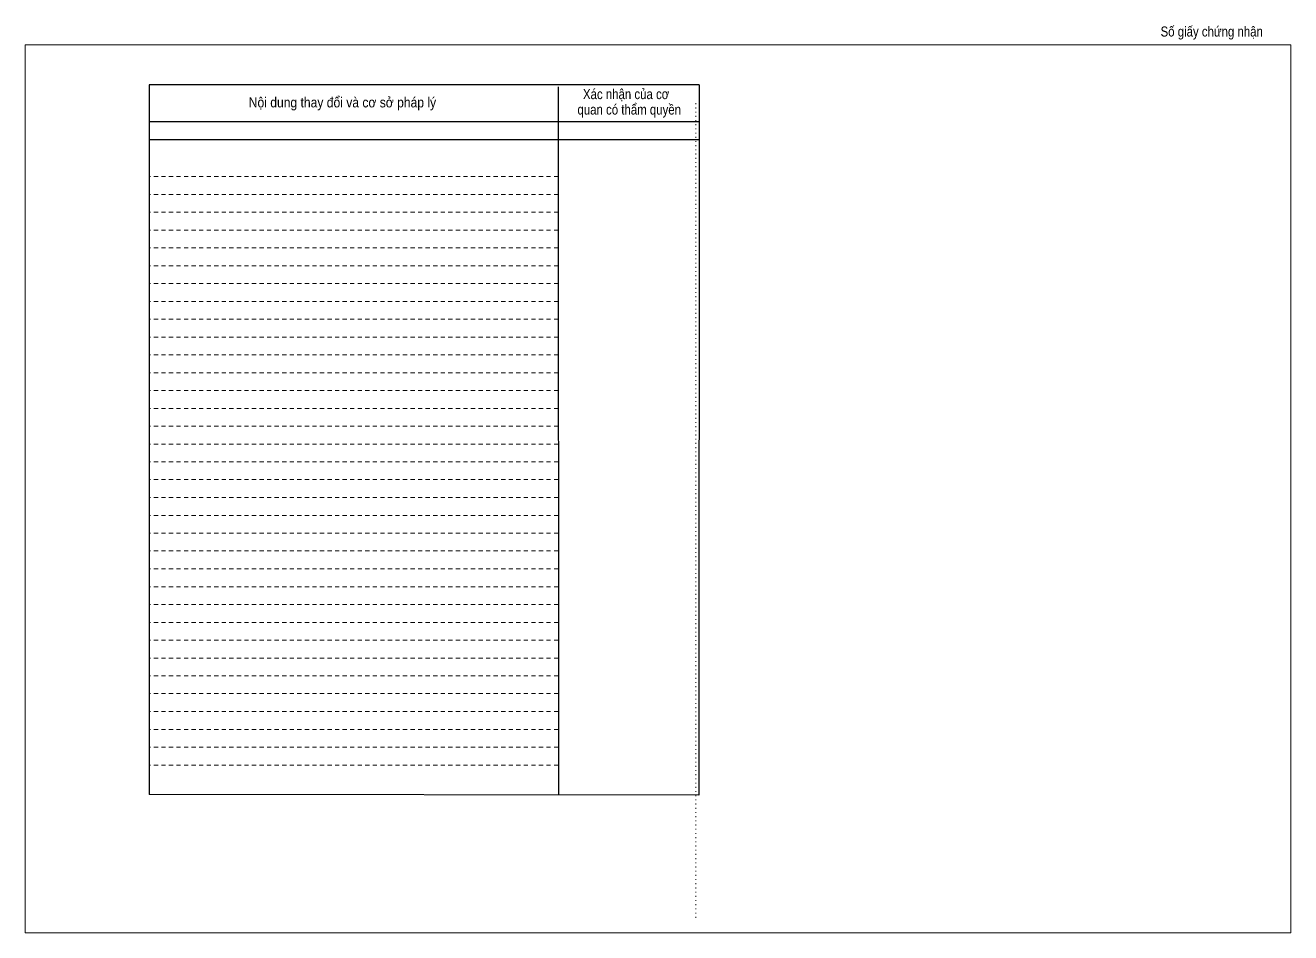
# Model space of a CAD drawing. Header units: metres. Extents: x 547798 to 549143, y 1844220 to 1844867.
# Drawn here: x 547798.3 to 548250.8, y 1844220.1 to 1844544.7 of the extents above; entities that cross this region are included whole.
import ezdxf
from ezdxf.enums import TextEntityAlignment as Align

# ---------------------------------------------------------------- set-up
doc = ezdxf.new("R2010")
doc.units = ezdxf.units.M
doc.linetypes.add('DOTTED', pattern=[1.5, 0.3, -1.2])
doc.linetypes.add('SHORT_DASHED', pattern=[2.7, 1.5, -1.2])
doc.layers.add('1', color=7, linetype='Continuous', lineweight=13)
doc.layers.add('28', color=7, linetype='SHORT_DASHED', lineweight=13)
doc.layers.add('40', color=7, linetype='Continuous')

msp = doc.modelspace()

# ---------------------------------------------------------------- linework, layer by layer
at = {"layer": '1', "linetype": 'DOTTED'}
msp.add_line((548038, 1844516.75), (548038, 1844224.58), dxfattribs=at)
at = {"layer": '1'}
for points in [[(547798.29, 1844220.09), (548250.76, 1844220.09), (548250.76, 1844537.61), (547798.29, 1844537.61)], [(547798.29, 1844537.61), (548250.76, 1844537.61), (548250.76, 1844220.09), (547798.29, 1844220.09)], [(547798.29, 1844220.09), (548250.76, 1844220.09), (548250.76, 1844537.61), (547798.29, 1844537.61)]]:
    msp.add_lwpolyline(points, close=True, dxfattribs=at)
at = {"layer": '28', "linetype": 'Continuous', "lineweight": 25}
for p, q in [((548039.22, 1844523.36), (547842.54, 1844523.36)), ((547988.87, 1844522.66), (547988.95, 1844269.39)), ((548039.22, 1844523.36), (548039.12, 1844269.3)), ((548039.22, 1844510.07), (547842.76, 1844510.07)), ((548039.22, 1844510.07), (547842.76, 1844510.07)), ((548039.22, 1844503.69), (547842.76, 1844503.69)), ((548039.12, 1844269.3), (547842.54, 1844269.56))]:
    msp.add_line(p, q, dxfattribs=at)
at = {"layer": '28'}
for p, q in [((547988.84, 1844490.55), (547842.54, 1844490.55)), ((547988.84, 1844484.17), (547842.54, 1844484.17)), ((547988.84, 1844477.8), (547842.54, 1844477.8)), ((547988.84, 1844471.41), (547842.54, 1844471.41)), ((547988.84, 1844465.04), (547842.54, 1844465.04)), ((547988.84, 1844458.67), (547842.54, 1844458.67)), ((547988.84, 1844452.28), (547842.54, 1844452.28)), ((547988.84, 1844445.92), (547842.54, 1844445.92)), ((547988.84, 1844439.53), (547842.54, 1844439.53)), ((547988.84, 1844433.16), (547842.54, 1844433.16)), ((547988.84, 1844426.78), (547842.54, 1844426.78)), ((547988.84, 1844420.39), (547842.54, 1844420.39)), ((547988.84, 1844414.01), (547842.54, 1844414.01)), ((547988.84, 1844407.64), (547842.54, 1844407.64)), ((547988.84, 1844401.25), (547842.54, 1844401.25)), ((547988.84, 1844394.89), (547842.54, 1844394.89)), ((547988.84, 1844388.5), (547842.54, 1844388.5)), ((547988.84, 1844382.14), (547842.54, 1844382.14)), ((547988.84, 1844375.76), (547842.54, 1844375.76)), ((547988.84, 1844369.37), (547842.54, 1844369.37)), ((547988.84, 1844362.99), (547842.54, 1844362.99)), ((547988.84, 1844356.62), (547842.54, 1844356.62)), ((547988.84, 1844350.23), (547842.54, 1844350.23)), ((547988.84, 1844343.85), (547842.54, 1844343.85)), ((547988.84, 1844337.48), (547842.54, 1844337.48)), ((547988.84, 1844331.08), (547842.54, 1844331.08)), ((547988.84, 1844324.73), (547842.54, 1844324.73)), ((547988.84, 1844318.34), (547842.54, 1844318.34)), ((547988.84, 1844311.96), (547842.54, 1844311.96)), ((547988.84, 1844305.59), (547842.54, 1844305.59)), ((547988.84, 1844299.2), (547842.54, 1844299.2)), ((547988.84, 1844292.83), (547842.54, 1844292.83)), ((547988.84, 1844286.46), (547842.54, 1844286.46)), ((547988.84, 1844280.06), (547842.54, 1844280.06))]:
    msp.add_line(p, q, dxfattribs=at)
at = {"layer": '28', "linetype": 'Continuous', "lineweight": 25}
msp.add_lwpolyline([(548039.22, 1844523.36), (547842.54, 1844523.36), (547842.54, 1844269.56)], dxfattribs=at)

# ---------------------------------------------------------------- texts
at = {"layer": '28'}
for s, width, p in [('Xác nhận của cơ', 0.85, (548013.115, 1844518.25)), ('Xác nhận của cơ', 0.85, (548013.115, 1844518.25)), ('Nội dung thay đổi và cơ sở pháp lý', 0.9, (547911.685, 1844515.29)), ('Nội dung thay đổi và cơ sở pháp lý', 0.9, (547911.685, 1844515.29)), (' quan có thẩm quyền', 0.85, (548013.67, 1844512.73)), (' quan có thẩm quyền', 0.85, (548013.67, 1844512.73))]:
    msp.add_text(s, height=3.595, dxfattribs=dict(at, width=width)).set_placement(p, align=Align.CENTER)
at = {"layer": '40', "width": 0.85}
msp.add_text('Số giấy chứng nhận', height=3.595, dxfattribs=at).set_placement((548222.525, 1844540.64), align=Align.CENTER)

doc.saveas('drawing.dxf')
